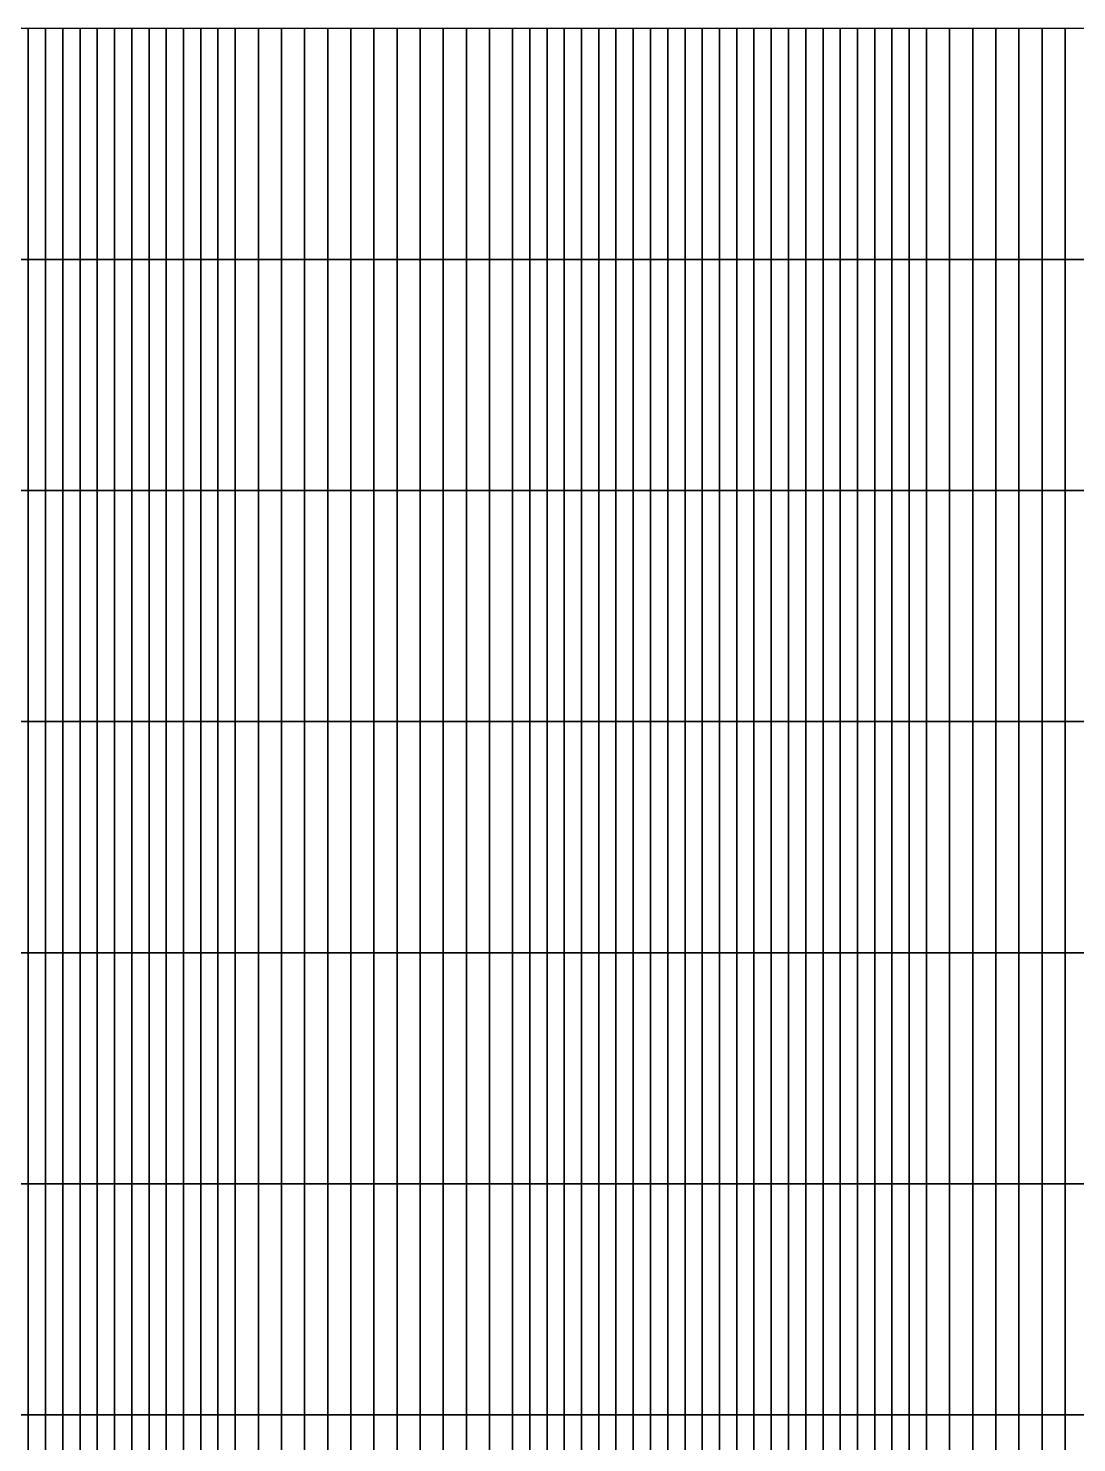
# Model space of a CAD drawing. Header units: inches. Extents: x 1.9 to 26.9, y -20 to 0.
# Drawn here: x 6.93 to 14.49, y -10.2 to 0 of the extents above; entities that cross this region are included whole.
import ezdxf

# ---------------------------------------------------------------- set-up
doc = ezdxf.new("R2010")
doc.units = ezdxf.units.IN
doc.header["$MEASUREMENT"] = 0
for name, color, linetype in [('Beam', 2, 'Continuous'), ('Col', 3, 'Continuous'), ('Plat', 1, 'Continuous')]:
    doc.layers.add(name, color=color, linetype=linetype)

msp = doc.modelspace()

# ---------------------------------------------------------------- linework, layer by layer
at = {"layer": 'Beam', "extrusion": (0, -1, -2e-16)}
for p, q in [((6.93, 0, 1.943), (6.93, -20, 1.943)), ((11.915, 0, 1.943), (11.915, -20, 1.943))]:
    msp.add_line(p, q, dxfattribs=at)
at = {"layer": 'Col', "extrusion": (0, -1, -2e-16)}
for p, q in [((6.93, 0, 1.943), (6.93, 0, -4.057)), ((11.915, 0, 1.943), (11.915, 0, -4.057))]:
    msp.add_line(p, q, dxfattribs=at)
at = {"layer": 'Plat'}
for points in [[(11.915, 0, 1.943), (12.039, 0, 2.027), (12.039, -1.667, 2.027), (11.915, -1.667, 1.943)], [(12.163, 0, 2.111), (12.163, -1.667, 2.111), (12.039, -1.667, 2.027), (12.039, 0, 2.027)], [(12.163, 0, 2.111), (12.288, 0, 2.194), (12.288, -1.667, 2.194), (12.163, -1.667, 2.111)], [(12.412, 0, 2.278), (12.412, -1.667, 2.278), (12.288, -1.667, 2.194), (12.288, 0, 2.194)], [(12.412, 0, 2.278), (12.536, 0, 2.362), (12.536, -1.667, 2.362), (12.412, -1.667, 2.278)], [(12.661, 0, 2.446), (12.661, -1.667, 2.446), (12.536, -1.667, 2.362), (12.536, 0, 2.362)], [(12.661, 0, 2.446), (12.785, 0, 2.53), (12.785, -1.667, 2.53), (12.661, -1.667, 2.446)], [(12.909, 0, 2.614), (12.909, -1.667, 2.614), (12.785, -1.667, 2.53), (12.785, 0, 2.53)], [(12.909, 0, 2.614), (13.034, 0, 2.698), (13.034, -1.667, 2.698), (12.909, -1.667, 2.614)], [(13.158, 0, 2.782), (13.158, -1.667, 2.782), (13.034, -1.667, 2.698), (13.034, 0, 2.698)], [(13.158, 0, 2.782), (13.283, 0, 2.865), (13.283, -1.667, 2.865), (13.158, -1.667, 2.782)], [(13.407, 0, 2.949), (13.407, -1.667, 2.949), (13.283, -1.667, 2.865), (13.283, 0, 2.865)], [(13.407, 0, 2.949), (13.574, 0, 2.949), (13.574, -1.667, 2.949), (13.407, -1.667, 2.949)], [(13.74, 0, 2.949), (13.74, -1.667, 2.949), (13.574, -1.667, 2.949), (13.574, 0, 2.949)], [(13.74, 0, 2.949), (13.907, 0, 2.949), (13.907, -1.667, 2.949), (13.74, -1.667, 2.949)], [(14.074, 0, 2.949), (14.074, -1.667, 2.949), (13.907, -1.667, 2.949), (13.907, 0, 2.949)], [(14.074, 0, 2.949), (14.24, 0, 2.949), (14.24, -1.667, 2.949), (14.074, -1.667, 2.949)], [(14.407, 0, 2.949), (14.407, -1.667, 2.949), (14.24, -1.667, 2.949), (14.24, 0, 2.949)], [(14.407, 0, 2.949), (14.574, 0, 2.949), (14.574, -1.667, 2.949), (14.407, -1.667, 2.949)], [(6.93, 0, 1.943), (6.93, -1.667, 1.943), (6.806, -1.667, 2.027), (6.806, 0, 2.027)], [(6.93, 0, 1.943), (7.054, 0, 2.027), (7.054, -1.667, 2.027), (6.93, -1.667, 1.943)], [(7.179, 0, 2.111), (7.179, -1.667, 2.111), (7.054, -1.667, 2.027), (7.054, 0, 2.027)], [(7.179, 0, 2.111), (7.303, 0, 2.194), (7.303, -1.667, 2.194), (7.179, -1.667, 2.111)], [(7.427, 0, 2.278), (7.427, -1.667, 2.278), (7.303, -1.667, 2.194), (7.303, 0, 2.194)], [(7.427, 0, 2.278), (7.552, 0, 2.362), (7.552, -1.667, 2.362), (7.427, -1.667, 2.278)], [(7.676, 0, 2.446), (7.676, -1.667, 2.446), (7.552, -1.667, 2.362), (7.552, 0, 2.362)], [(7.676, 0, 2.446), (7.801, 0, 2.53), (7.801, -1.667, 2.53), (7.676, -1.667, 2.446)], [(7.925, 0, 2.614), (7.925, -1.667, 2.614), (7.801, -1.667, 2.53), (7.801, 0, 2.53)], [(7.925, 0, 2.614), (8.049, 0, 2.698), (8.049, -1.667, 2.698), (7.925, -1.667, 2.614)], [(8.174, 0, 2.782), (8.174, -1.667, 2.782), (8.049, -1.667, 2.698), (8.049, 0, 2.698)], [(8.174, 0, 2.782), (8.298, 0, 2.865), (8.298, -1.667, 2.865), (8.174, -1.667, 2.782)], [(8.422, 0, 2.949), (8.422, -1.667, 2.949), (8.298, -1.667, 2.865), (8.298, 0, 2.865)], [(8.422, 0, 2.949), (8.589, 0, 2.949), (8.589, -1.667, 2.949), (8.422, -1.667, 2.949)], [(8.756, 0, 2.949), (8.756, -1.667, 2.949), (8.589, -1.667, 2.949), (8.589, 0, 2.949)], [(8.756, 0, 2.949), (8.922, 0, 2.949), (8.922, -1.667, 2.949), (8.756, -1.667, 2.949)], [(9.089, 0, 2.949), (9.089, -1.667, 2.949), (8.922, -1.667, 2.949), (8.922, 0, 2.949)], [(9.089, 0, 2.949), (9.256, 0, 2.949), (9.256, -1.667, 2.949), (9.089, -1.667, 2.949)], [(9.422, 0, 2.949), (9.422, -1.667, 2.949), (9.256, -1.667, 2.949), (9.256, 0, 2.949)], [(9.422, 0, 2.949), (9.589, 0, 2.949), (9.589, -1.667, 2.949), (9.422, -1.667, 2.949)], [(9.756, 0, 2.949), (9.756, -1.667, 2.949), (9.589, -1.667, 2.949), (9.589, 0, 2.949)], [(9.756, 0, 2.949), (9.922, 0, 2.949), (9.922, -1.667, 2.949), (9.756, -1.667, 2.949)], [(10.089, 0, 2.949), (10.089, -1.667, 2.949), (9.922, -1.667, 2.949), (9.922, 0, 2.949)], [(10.089, 0, 2.949), (10.256, 0, 2.949), (10.256, -1.667, 2.949), (10.089, -1.667, 2.949)], [(10.422, 0, 2.949), (10.422, -1.667, 2.949), (10.256, -1.667, 2.949), (10.256, 0, 2.949)], [(10.422, 0, 2.949), (10.547, 0, 2.865), (10.547, -1.667, 2.865), (10.422, -1.667, 2.949)], [(10.671, 0, 2.782), (10.671, -1.667, 2.782), (10.547, -1.667, 2.865), (10.547, 0, 2.865)], [(10.671, 0, 2.782), (10.795, 0, 2.698), (10.795, -1.667, 2.698), (10.671, -1.667, 2.782)], [(10.92, 0, 2.614), (10.92, -1.667, 2.614), (10.795, -1.667, 2.698), (10.795, 0, 2.698)], [(10.92, 0, 2.614), (11.044, 0, 2.53), (11.044, -1.667, 2.53), (10.92, -1.667, 2.614)], [(11.168, 0, 2.446), (11.168, -1.667, 2.446), (11.044, -1.667, 2.53), (11.044, 0, 2.53)], [(11.168, 0, 2.446), (11.293, 0, 2.362), (11.293, -1.667, 2.362), (11.168, -1.667, 2.446)], [(11.417, 0, 2.278), (11.417, -1.667, 2.278), (11.293, -1.667, 2.362), (11.293, 0, 2.362)], [(11.417, 0, 2.278), (11.542, 0, 2.194), (11.542, -1.667, 2.194), (11.417, -1.667, 2.278)], [(11.666, 0, 2.111), (11.666, -1.667, 2.111), (11.542, -1.667, 2.194), (11.542, 0, 2.194)], [(11.666, 0, 2.111), (11.79, 0, 2.027), (11.79, -1.667, 2.027), (11.666, -1.667, 2.111)], [(11.915, 0, 1.943), (11.915, -1.667, 1.943), (11.79, -1.667, 2.027), (11.79, 0, 2.027)], [(6.93, -3.333, 1.943), (6.806, -3.333, 2.027), (6.806, -1.667, 2.027), (6.93, -1.667, 1.943)], [(6.93, -3.333, 1.943), (6.93, -1.667, 1.943), (7.054, -1.667, 2.027), (7.054, -3.333, 2.027)], [(7.179, -3.333, 2.111), (7.054, -3.333, 2.027), (7.054, -1.667, 2.027), (7.179, -1.667, 2.111)], [(7.179, -3.333, 2.111), (7.179, -1.667, 2.111), (7.303, -1.667, 2.194), (7.303, -3.333, 2.194)], [(7.427, -3.333, 2.278), (7.303, -3.333, 2.194), (7.303, -1.667, 2.194), (7.427, -1.667, 2.278)], [(7.427, -3.333, 2.278), (7.427, -1.667, 2.278), (7.552, -1.667, 2.362), (7.552, -3.333, 2.362)], [(7.676, -3.333, 2.446), (7.552, -3.333, 2.362), (7.552, -1.667, 2.362), (7.676, -1.667, 2.446)], [(7.676, -3.333, 2.446), (7.676, -1.667, 2.446), (7.801, -1.667, 2.53), (7.801, -3.333, 2.53)], [(7.925, -3.333, 2.614), (7.801, -3.333, 2.53), (7.801, -1.667, 2.53), (7.925, -1.667, 2.614)], [(7.925, -3.333, 2.614), (7.925, -1.667, 2.614), (8.049, -1.667, 2.698), (8.049, -3.333, 2.698)], [(8.174, -3.333, 2.782), (8.049, -3.333, 2.698), (8.049, -1.667, 2.698), (8.174, -1.667, 2.782)], [(8.174, -3.333, 2.782), (8.174, -1.667, 2.782), (8.298, -1.667, 2.865), (8.298, -3.333, 2.865)], [(8.422, -3.333, 2.949), (8.298, -3.333, 2.865), (8.298, -1.667, 2.865), (8.422, -1.667, 2.949)], [(8.422, -3.333, 2.949), (8.422, -1.667, 2.949), (8.589, -1.667, 2.949), (8.589, -3.333, 2.949)], [(8.756, -3.333, 2.949), (8.589, -3.333, 2.949), (8.589, -1.667, 2.949), (8.756, -1.667, 2.949)], [(8.756, -3.333, 2.949), (8.756, -1.667, 2.949), (8.922, -1.667, 2.949), (8.922, -3.333, 2.949)], [(9.089, -3.333, 2.949), (8.922, -3.333, 2.949), (8.922, -1.667, 2.949), (9.089, -1.667, 2.949)], [(9.089, -3.333, 2.949), (9.089, -1.667, 2.949), (9.256, -1.667, 2.949), (9.256, -3.333, 2.949)], [(9.422, -3.333, 2.949), (9.256, -3.333, 2.949), (9.256, -1.667, 2.949), (9.422, -1.667, 2.949)], [(9.422, -3.333, 2.949), (9.422, -1.667, 2.949), (9.589, -1.667, 2.949), (9.589, -3.333, 2.949)], [(9.756, -3.333, 2.949), (9.589, -3.333, 2.949), (9.589, -1.667, 2.949), (9.756, -1.667, 2.949)], [(9.756, -3.333, 2.949), (9.756, -1.667, 2.949), (9.922, -1.667, 2.949), (9.922, -3.333, 2.949)], [(10.089, -3.333, 2.949), (9.922, -3.333, 2.949), (9.922, -1.667, 2.949), (10.089, -1.667, 2.949)], [(10.089, -3.333, 2.949), (10.089, -1.667, 2.949), (10.256, -1.667, 2.949), (10.256, -3.333, 2.949)], [(10.422, -3.333, 2.949), (10.256, -3.333, 2.949), (10.256, -1.667, 2.949), (10.422, -1.667, 2.949)], [(10.422, -3.333, 2.949), (10.422, -1.667, 2.949), (10.547, -1.667, 2.865), (10.547, -3.333, 2.865)], [(10.671, -3.333, 2.782), (10.547, -3.333, 2.865), (10.547, -1.667, 2.865), (10.671, -1.667, 2.782)], [(10.671, -3.333, 2.782), (10.671, -1.667, 2.782), (10.795, -1.667, 2.698), (10.795, -3.333, 2.698)], [(10.92, -3.333, 2.614), (10.795, -3.333, 2.698), (10.795, -1.667, 2.698), (10.92, -1.667, 2.614)], [(10.92, -3.333, 2.614), (10.92, -1.667, 2.614), (11.044, -1.667, 2.53), (11.044, -3.333, 2.53)], [(11.168, -3.333, 2.446), (11.044, -3.333, 2.53), (11.044, -1.667, 2.53), (11.168, -1.667, 2.446)], [(11.168, -3.333, 2.446), (11.168, -1.667, 2.446), (11.293, -1.667, 2.362), (11.293, -3.333, 2.362)], [(11.417, -3.333, 2.278), (11.293, -3.333, 2.362), (11.293, -1.667, 2.362), (11.417, -1.667, 2.278)], [(11.417, -3.333, 2.278), (11.417, -1.667, 2.278), (11.542, -1.667, 2.194), (11.542, -3.333, 2.194)], [(11.666, -3.333, 2.111), (11.542, -3.333, 2.194), (11.542, -1.667, 2.194), (11.666, -1.667, 2.111)], [(11.666, -3.333, 2.111), (11.666, -1.667, 2.111), (11.79, -1.667, 2.027), (11.79, -3.333, 2.027)], [(11.915, -3.333, 1.943), (11.79, -3.333, 2.027), (11.79, -1.667, 2.027), (11.915, -1.667, 1.943)], [(11.915, -3.333, 1.943), (11.915, -1.667, 1.943), (12.039, -1.667, 2.027), (12.039, -3.333, 2.027)], [(12.163, -3.333, 2.111), (12.039, -3.333, 2.027), (12.039, -1.667, 2.027), (12.163, -1.667, 2.111)], [(12.163, -3.333, 2.111), (12.163, -1.667, 2.111), (12.288, -1.667, 2.194), (12.288, -3.333, 2.194)], [(12.412, -3.333, 2.278), (12.288, -3.333, 2.194), (12.288, -1.667, 2.194), (12.412, -1.667, 2.278)], [(12.412, -3.333, 2.278), (12.412, -1.667, 2.278), (12.536, -1.667, 2.362), (12.536, -3.333, 2.362)], [(12.661, -3.333, 2.446), (12.536, -3.333, 2.362), (12.536, -1.667, 2.362), (12.661, -1.667, 2.446)], [(12.661, -3.333, 2.446), (12.661, -1.667, 2.446), (12.785, -1.667, 2.53), (12.785, -3.333, 2.53)], [(12.909, -3.333, 2.614), (12.785, -3.333, 2.53), (12.785, -1.667, 2.53), (12.909, -1.667, 2.614)], [(12.909, -3.333, 2.614), (12.909, -1.667, 2.614), (13.034, -1.667, 2.698), (13.034, -3.333, 2.698)], [(13.158, -3.333, 2.782), (13.034, -3.333, 2.698), (13.034, -1.667, 2.698), (13.158, -1.667, 2.782)], [(13.158, -3.333, 2.782), (13.158, -1.667, 2.782), (13.283, -1.667, 2.865), (13.283, -3.333, 2.865)], [(13.407, -3.333, 2.949), (13.283, -3.333, 2.865), (13.283, -1.667, 2.865), (13.407, -1.667, 2.949)], [(13.407, -3.333, 2.949), (13.407, -1.667, 2.949), (13.574, -1.667, 2.949), (13.574, -3.333, 2.949)], [(13.74, -3.333, 2.949), (13.574, -3.333, 2.949), (13.574, -1.667, 2.949), (13.74, -1.667, 2.949)], [(13.74, -3.333, 2.949), (13.74, -1.667, 2.949), (13.907, -1.667, 2.949), (13.907, -3.333, 2.949)], [(14.074, -3.333, 2.949), (13.907, -3.333, 2.949), (13.907, -1.667, 2.949), (14.074, -1.667, 2.949)], [(14.074, -3.333, 2.949), (14.074, -1.667, 2.949), (14.24, -1.667, 2.949), (14.24, -3.333, 2.949)], [(14.407, -3.333, 2.949), (14.24, -3.333, 2.949), (14.24, -1.667, 2.949), (14.407, -1.667, 2.949)], [(14.407, -3.333, 2.949), (14.407, -1.667, 2.949), (14.574, -1.667, 2.949), (14.574, -3.333, 2.949)], [(6.93, -3.333, 1.943), (6.93, -5, 1.943), (6.806, -5, 2.027), (6.806, -3.333, 2.027)], [(6.93, -3.333, 1.943), (7.054, -3.333, 2.027), (7.054, -5, 2.027), (6.93, -5, 1.943)], [(7.179, -3.333, 2.111), (7.179, -5, 2.111), (7.054, -5, 2.027), (7.054, -3.333, 2.027)], [(7.179, -3.333, 2.111), (7.303, -3.333, 2.194), (7.303, -5, 2.194), (7.179, -5, 2.111)], [(7.427, -3.333, 2.278), (7.427, -5, 2.278), (7.303, -5, 2.194), (7.303, -3.333, 2.194)], [(7.427, -3.333, 2.278), (7.552, -3.333, 2.362), (7.552, -5, 2.362), (7.427, -5, 2.278)], [(7.676, -3.333, 2.446), (7.676, -5, 2.446), (7.552, -5, 2.362), (7.552, -3.333, 2.362)], [(7.676, -3.333, 2.446), (7.801, -3.333, 2.53), (7.801, -5, 2.53), (7.676, -5, 2.446)], [(7.925, -3.333, 2.614), (7.925, -5, 2.614), (7.801, -5, 2.53), (7.801, -3.333, 2.53)], [(7.925, -3.333, 2.614), (8.049, -3.333, 2.698), (8.049, -5, 2.698), (7.925, -5, 2.614)], [(8.174, -3.333, 2.782), (8.174, -5, 2.782), (8.049, -5, 2.698), (8.049, -3.333, 2.698)], [(8.174, -3.333, 2.782), (8.298, -3.333, 2.865), (8.298, -5, 2.865), (8.174, -5, 2.782)], [(8.422, -3.333, 2.949), (8.422, -5, 2.949), (8.298, -5, 2.865), (8.298, -3.333, 2.865)], [(8.422, -3.333, 2.949), (8.589, -3.333, 2.949), (8.589, -5, 2.949), (8.422, -5, 2.949)], [(8.756, -3.333, 2.949), (8.756, -5, 2.949), (8.589, -5, 2.949), (8.589, -3.333, 2.949)], [(8.756, -3.333, 2.949), (8.922, -3.333, 2.949), (8.922, -5, 2.949), (8.756, -5, 2.949)], [(9.089, -3.333, 2.949), (9.089, -5, 2.949), (8.922, -5, 2.949), (8.922, -3.333, 2.949)], [(9.089, -3.333, 2.949), (9.256, -3.333, 2.949), (9.256, -5, 2.949), (9.089, -5, 2.949)], [(9.422, -3.333, 2.949), (9.422, -5, 2.949), (9.256, -5, 2.949), (9.256, -3.333, 2.949)], [(9.422, -3.333, 2.949), (9.589, -3.333, 2.949), (9.589, -5, 2.949), (9.422, -5, 2.949)], [(9.756, -3.333, 2.949), (9.756, -5, 2.949), (9.589, -5, 2.949), (9.589, -3.333, 2.949)], [(9.756, -3.333, 2.949), (9.922, -3.333, 2.949), (9.922, -5, 2.949), (9.756, -5, 2.949)], [(10.089, -3.333, 2.949), (10.089, -5, 2.949), (9.922, -5, 2.949), (9.922, -3.333, 2.949)], [(10.089, -3.333, 2.949), (10.256, -3.333, 2.949), (10.256, -5, 2.949), (10.089, -5, 2.949)], [(10.422, -3.333, 2.949), (10.422, -5, 2.949), (10.256, -5, 2.949), (10.256, -3.333, 2.949)], [(10.422, -3.333, 2.949), (10.547, -3.333, 2.865), (10.547, -5, 2.865), (10.422, -5, 2.949)], [(10.671, -3.333, 2.782), (10.671, -5, 2.782), (10.547, -5, 2.865), (10.547, -3.333, 2.865)], [(10.671, -3.333, 2.782), (10.795, -3.333, 2.698), (10.795, -5, 2.698), (10.671, -5, 2.782)], [(10.92, -3.333, 2.614), (10.92, -5, 2.614), (10.795, -5, 2.698), (10.795, -3.333, 2.698)], [(10.92, -3.333, 2.614), (11.044, -3.333, 2.53), (11.044, -5, 2.53), (10.92, -5, 2.614)], [(11.168, -3.333, 2.446), (11.168, -5, 2.446), (11.044, -5, 2.53), (11.044, -3.333, 2.53)], [(11.168, -3.333, 2.446), (11.293, -3.333, 2.362), (11.293, -5, 2.362), (11.168, -5, 2.446)], [(11.417, -3.333, 2.278), (11.417, -5, 2.278), (11.293, -5, 2.362), (11.293, -3.333, 2.362)], [(11.417, -3.333, 2.278), (11.542, -3.333, 2.194), (11.542, -5, 2.194), (11.417, -5, 2.278)], [(11.666, -3.333, 2.111), (11.666, -5, 2.111), (11.542, -5, 2.194), (11.542, -3.333, 2.194)], [(11.666, -3.333, 2.111), (11.79, -3.333, 2.027), (11.79, -5, 2.027), (11.666, -5, 2.111)], [(11.915, -3.333, 1.943), (11.915, -5, 1.943), (11.79, -5, 2.027), (11.79, -3.333, 2.027)], [(11.915, -3.333, 1.943), (12.039, -3.333, 2.027), (12.039, -5, 2.027), (11.915, -5, 1.943)], [(12.163, -3.333, 2.111), (12.163, -5, 2.111), (12.039, -5, 2.027), (12.039, -3.333, 2.027)], [(12.163, -3.333, 2.111), (12.288, -3.333, 2.194), (12.288, -5, 2.194), (12.163, -5, 2.111)], [(12.412, -3.333, 2.278), (12.412, -5, 2.278), (12.288, -5, 2.194), (12.288, -3.333, 2.194)], [(12.412, -3.333, 2.278), (12.536, -3.333, 2.362), (12.536, -5, 2.362), (12.412, -5, 2.278)], [(12.661, -3.333, 2.446), (12.661, -5, 2.446), (12.536, -5, 2.362), (12.536, -3.333, 2.362)], [(12.661, -3.333, 2.446), (12.785, -3.333, 2.53), (12.785, -5, 2.53), (12.661, -5, 2.446)], [(12.909, -3.333, 2.614), (12.909, -5, 2.614), (12.785, -5, 2.53), (12.785, -3.333, 2.53)], [(12.909, -3.333, 2.614), (13.034, -3.333, 2.698), (13.034, -5, 2.698), (12.909, -5, 2.614)], [(13.158, -3.333, 2.782), (13.158, -5, 2.782), (13.034, -5, 2.698), (13.034, -3.333, 2.698)], [(13.158, -3.333, 2.782), (13.283, -3.333, 2.865), (13.283, -5, 2.865), (13.158, -5, 2.782)], [(13.407, -3.333, 2.949), (13.407, -5, 2.949), (13.283, -5, 2.865), (13.283, -3.333, 2.865)], [(13.407, -3.333, 2.949), (13.574, -3.333, 2.949), (13.574, -5, 2.949), (13.407, -5, 2.949)], [(13.74, -3.333, 2.949), (13.74, -5, 2.949), (13.574, -5, 2.949), (13.574, -3.333, 2.949)], [(13.74, -3.333, 2.949), (13.907, -3.333, 2.949), (13.907, -5, 2.949), (13.74, -5, 2.949)], [(14.074, -3.333, 2.949), (14.074, -5, 2.949), (13.907, -5, 2.949), (13.907, -3.333, 2.949)], [(14.074, -3.333, 2.949), (14.24, -3.333, 2.949), (14.24, -5, 2.949), (14.074, -5, 2.949)], [(14.407, -3.333, 2.949), (14.407, -5, 2.949), (14.24, -5, 2.949), (14.24, -3.333, 2.949)], [(14.407, -3.333, 2.949), (14.574, -3.333, 2.949), (14.574, -5, 2.949), (14.407, -5, 2.949)], [(6.93, -6.667, 1.943), (6.806, -6.667, 2.027), (6.806, -5, 2.027), (6.93, -5, 1.943)], [(6.93, -6.667, 1.943), (6.93, -5, 1.943), (7.054, -5, 2.027), (7.054, -6.667, 2.027)], [(7.179, -6.667, 2.111), (7.054, -6.667, 2.027), (7.054, -5, 2.027), (7.179, -5, 2.111)], [(7.179, -6.667, 2.111), (7.179, -5, 2.111), (7.303, -5, 2.194), (7.303, -6.667, 2.194)], [(7.427, -6.667, 2.278), (7.303, -6.667, 2.194), (7.303, -5, 2.194), (7.427, -5, 2.278)], [(7.427, -6.667, 2.278), (7.427, -5, 2.278), (7.552, -5, 2.362), (7.552, -6.667, 2.362)], [(7.676, -6.667, 2.446), (7.552, -6.667, 2.362), (7.552, -5, 2.362), (7.676, -5, 2.446)], [(7.676, -6.667, 2.446), (7.676, -5, 2.446), (7.801, -5, 2.53), (7.801, -6.667, 2.53)], [(7.925, -6.667, 2.614), (7.801, -6.667, 2.53), (7.801, -5, 2.53), (7.925, -5, 2.614)], [(7.925, -6.667, 2.614), (7.925, -5, 2.614), (8.049, -5, 2.698), (8.049, -6.667, 2.698)], [(8.174, -6.667, 2.782), (8.049, -6.667, 2.698), (8.049, -5, 2.698), (8.174, -5, 2.782)], [(8.174, -6.667, 2.782), (8.174, -5, 2.782), (8.298, -5, 2.865), (8.298, -6.667, 2.865)], [(8.422, -6.667, 2.949), (8.298, -6.667, 2.865), (8.298, -5, 2.865), (8.422, -5, 2.949)], [(8.422, -6.667, 2.949), (8.422, -5, 2.949), (8.589, -5, 2.949), (8.589, -6.667, 2.949)], [(8.756, -6.667, 2.949), (8.589, -6.667, 2.949), (8.589, -5, 2.949), (8.756, -5, 2.949)], [(8.756, -6.667, 2.949), (8.756, -5, 2.949), (8.922, -5, 2.949), (8.922, -6.667, 2.949)], [(9.089, -6.667, 2.949), (8.922, -6.667, 2.949), (8.922, -5, 2.949), (9.089, -5, 2.949)], [(9.089, -6.667, 2.949), (9.089, -5, 2.949), (9.256, -5, 2.949), (9.256, -6.667, 2.949)], [(9.422, -6.667, 2.949), (9.256, -6.667, 2.949), (9.256, -5, 2.949), (9.422, -5, 2.949)], [(9.422, -6.667, 2.949), (9.422, -5, 2.949), (9.589, -5, 2.949), (9.589, -6.667, 2.949)], [(9.756, -6.667, 2.949), (9.589, -6.667, 2.949), (9.589, -5, 2.949), (9.756, -5, 2.949)], [(9.756, -6.667, 2.949), (9.756, -5, 2.949), (9.922, -5, 2.949), (9.922, -6.667, 2.949)], [(10.089, -6.667, 2.949), (9.922, -6.667, 2.949), (9.922, -5, 2.949), (10.089, -5, 2.949)], [(10.089, -6.667, 2.949), (10.089, -5, 2.949), (10.256, -5, 2.949), (10.256, -6.667, 2.949)], [(10.422, -6.667, 2.949), (10.256, -6.667, 2.949), (10.256, -5, 2.949), (10.422, -5, 2.949)], [(10.422, -6.667, 2.949), (10.422, -5, 2.949), (10.547, -5, 2.865), (10.547, -6.667, 2.865)], [(10.671, -6.667, 2.782), (10.547, -6.667, 2.865), (10.547, -5, 2.865), (10.671, -5, 2.782)], [(10.671, -6.667, 2.782), (10.671, -5, 2.782), (10.795, -5, 2.698), (10.795, -6.667, 2.698)], [(10.92, -6.667, 2.614), (10.795, -6.667, 2.698), (10.795, -5, 2.698), (10.92, -5, 2.614)], [(10.92, -6.667, 2.614), (10.92, -5, 2.614), (11.044, -5, 2.53), (11.044, -6.667, 2.53)], [(11.168, -6.667, 2.446), (11.044, -6.667, 2.53), (11.044, -5, 2.53), (11.168, -5, 2.446)], [(11.168, -6.667, 2.446), (11.168, -5, 2.446), (11.293, -5, 2.362), (11.293, -6.667, 2.362)], [(11.417, -6.667, 2.278), (11.293, -6.667, 2.362), (11.293, -5, 2.362), (11.417, -5, 2.278)], [(11.417, -6.667, 2.278), (11.417, -5, 2.278), (11.542, -5, 2.194), (11.542, -6.667, 2.194)], [(11.666, -6.667, 2.111), (11.542, -6.667, 2.194), (11.542, -5, 2.194), (11.666, -5, 2.111)], [(11.666, -6.667, 2.111), (11.666, -5, 2.111), (11.79, -5, 2.027), (11.79, -6.667, 2.027)], [(11.915, -6.667, 1.943), (11.79, -6.667, 2.027), (11.79, -5, 2.027), (11.915, -5, 1.943)], [(11.915, -6.667, 1.943), (11.915, -5, 1.943), (12.039, -5, 2.027), (12.039, -6.667, 2.027)], [(12.163, -6.667, 2.111), (12.039, -6.667, 2.027), (12.039, -5, 2.027), (12.163, -5, 2.111)], [(12.163, -6.667, 2.111), (12.163, -5, 2.111), (12.288, -5, 2.194), (12.288, -6.667, 2.194)], [(12.412, -6.667, 2.278), (12.288, -6.667, 2.194), (12.288, -5, 2.194), (12.412, -5, 2.278)], [(12.412, -6.667, 2.278), (12.412, -5, 2.278), (12.536, -5, 2.362), (12.536, -6.667, 2.362)], [(12.661, -6.667, 2.446), (12.536, -6.667, 2.362), (12.536, -5, 2.362), (12.661, -5, 2.446)], [(12.661, -6.667, 2.446), (12.661, -5, 2.446), (12.785, -5, 2.53), (12.785, -6.667, 2.53)], [(12.909, -6.667, 2.614), (12.785, -6.667, 2.53), (12.785, -5, 2.53), (12.909, -5, 2.614)], [(12.909, -6.667, 2.614), (12.909, -5, 2.614), (13.034, -5, 2.698), (13.034, -6.667, 2.698)], [(13.158, -6.667, 2.782), (13.034, -6.667, 2.698), (13.034, -5, 2.698), (13.158, -5, 2.782)], [(13.158, -6.667, 2.782), (13.158, -5, 2.782), (13.283, -5, 2.865), (13.283, -6.667, 2.865)], [(13.407, -6.667, 2.949), (13.283, -6.667, 2.865), (13.283, -5, 2.865), (13.407, -5, 2.949)], [(13.407, -6.667, 2.949), (13.407, -5, 2.949), (13.574, -5, 2.949), (13.574, -6.667, 2.949)], [(13.74, -6.667, 2.949), (13.574, -6.667, 2.949), (13.574, -5, 2.949), (13.74, -5, 2.949)], [(13.74, -6.667, 2.949), (13.74, -5, 2.949), (13.907, -5, 2.949), (13.907, -6.667, 2.949)], [(14.074, -6.667, 2.949), (13.907, -6.667, 2.949), (13.907, -5, 2.949), (14.074, -5, 2.949)], [(14.074, -6.667, 2.949), (14.074, -5, 2.949), (14.24, -5, 2.949), (14.24, -6.667, 2.949)], [(14.407, -6.667, 2.949), (14.24, -6.667, 2.949), (14.24, -5, 2.949), (14.407, -5, 2.949)], [(14.407, -6.667, 2.949), (14.407, -5, 2.949), (14.574, -5, 2.949), (14.574, -6.667, 2.949)], [(6.93, -6.667, 1.943), (6.93, -8.333, 1.943), (6.806, -8.333, 2.027), (6.806, -6.667, 2.027)], [(6.93, -6.667, 1.943), (7.054, -6.667, 2.027), (7.054, -8.333, 2.027), (6.93, -8.333, 1.943)], [(7.179, -6.667, 2.111), (7.179, -8.333, 2.111), (7.054, -8.333, 2.027), (7.054, -6.667, 2.027)], [(7.179, -6.667, 2.111), (7.303, -6.667, 2.194), (7.303, -8.333, 2.194), (7.179, -8.333, 2.111)], [(7.427, -6.667, 2.278), (7.427, -8.333, 2.278), (7.303, -8.333, 2.194), (7.303, -6.667, 2.194)], [(7.427, -6.667, 2.278), (7.552, -6.667, 2.362), (7.552, -8.333, 2.362), (7.427, -8.333, 2.278)], [(7.676, -6.667, 2.446), (7.676, -8.333, 2.446), (7.552, -8.333, 2.362), (7.552, -6.667, 2.362)], [(7.676, -6.667, 2.446), (7.801, -6.667, 2.53), (7.801, -8.333, 2.53), (7.676, -8.333, 2.446)], [(7.925, -6.667, 2.614), (7.925, -8.333, 2.614), (7.801, -8.333, 2.53), (7.801, -6.667, 2.53)], [(7.925, -6.667, 2.614), (8.049, -6.667, 2.698), (8.049, -8.333, 2.698), (7.925, -8.333, 2.614)], [(8.174, -6.667, 2.782), (8.174, -8.333, 2.782), (8.049, -8.333, 2.698), (8.049, -6.667, 2.698)], [(8.174, -6.667, 2.782), (8.298, -6.667, 2.865), (8.298, -8.333, 2.865), (8.174, -8.333, 2.782)], [(8.422, -6.667, 2.949), (8.422, -8.333, 2.949), (8.298, -8.333, 2.865), (8.298, -6.667, 2.865)], [(8.422, -6.667, 2.949), (8.589, -6.667, 2.949), (8.589, -8.333, 2.949), (8.422, -8.333, 2.949)], [(8.756, -6.667, 2.949), (8.756, -8.333, 2.949), (8.589, -8.333, 2.949), (8.589, -6.667, 2.949)], [(8.756, -6.667, 2.949), (8.922, -6.667, 2.949), (8.922, -8.333, 2.949), (8.756, -8.333, 2.949)], [(9.089, -6.667, 2.949), (9.089, -8.333, 2.949), (8.922, -8.333, 2.949), (8.922, -6.667, 2.949)], [(9.089, -6.667, 2.949), (9.256, -6.667, 2.949), (9.256, -8.333, 2.949), (9.089, -8.333, 2.949)], [(9.422, -6.667, 2.949), (9.422, -8.333, 2.949), (9.256, -8.333, 2.949), (9.256, -6.667, 2.949)], [(9.422, -6.667, 2.949), (9.589, -6.667, 2.949), (9.589, -8.333, 2.949), (9.422, -8.333, 2.949)], [(9.756, -6.667, 2.949), (9.756, -8.333, 2.949), (9.589, -8.333, 2.949), (9.589, -6.667, 2.949)], [(9.756, -6.667, 2.949), (9.922, -6.667, 2.949), (9.922, -8.333, 2.949), (9.756, -8.333, 2.949)], [(10.089, -6.667, 2.949), (10.089, -8.333, 2.949), (9.922, -8.333, 2.949), (9.922, -6.667, 2.949)], [(10.089, -6.667, 2.949), (10.256, -6.667, 2.949), (10.256, -8.333, 2.949), (10.089, -8.333, 2.949)], [(10.422, -6.667, 2.949), (10.422, -8.333, 2.949), (10.256, -8.333, 2.949), (10.256, -6.667, 2.949)], [(10.422, -6.667, 2.949), (10.547, -6.667, 2.865), (10.547, -8.333, 2.865), (10.422, -8.333, 2.949)], [(10.671, -6.667, 2.782), (10.671, -8.333, 2.782), (10.547, -8.333, 2.865), (10.547, -6.667, 2.865)], [(10.671, -6.667, 2.782), (10.795, -6.667, 2.698), (10.795, -8.333, 2.698), (10.671, -8.333, 2.782)], [(10.92, -6.667, 2.614), (10.92, -8.333, 2.614), (10.795, -8.333, 2.698), (10.795, -6.667, 2.698)], [(10.92, -6.667, 2.614), (11.044, -6.667, 2.53), (11.044, -8.333, 2.53), (10.92, -8.333, 2.614)], [(11.168, -6.667, 2.446), (11.168, -8.333, 2.446), (11.044, -8.333, 2.53), (11.044, -6.667, 2.53)], [(11.168, -6.667, 2.446), (11.293, -6.667, 2.362), (11.293, -8.333, 2.362), (11.168, -8.333, 2.446)], [(11.417, -6.667, 2.278), (11.417, -8.333, 2.278), (11.293, -8.333, 2.362), (11.293, -6.667, 2.362)], [(11.417, -6.667, 2.278), (11.542, -6.667, 2.194), (11.542, -8.333, 2.194), (11.417, -8.333, 2.278)], [(11.666, -6.667, 2.111), (11.666, -8.333, 2.111), (11.542, -8.333, 2.194), (11.542, -6.667, 2.194)], [(11.666, -6.667, 2.111), (11.79, -6.667, 2.027), (11.79, -8.333, 2.027), (11.666, -8.333, 2.111)], [(11.915, -6.667, 1.943), (11.915, -8.333, 1.943), (11.79, -8.333, 2.027), (11.79, -6.667, 2.027)], [(11.915, -6.667, 1.943), (12.039, -6.667, 2.027), (12.039, -8.333, 2.027), (11.915, -8.333, 1.943)], [(12.163, -6.667, 2.111), (12.163, -8.333, 2.111), (12.039, -8.333, 2.027), (12.039, -6.667, 2.027)], [(12.163, -6.667, 2.111), (12.288, -6.667, 2.194), (12.288, -8.333, 2.194), (12.163, -8.333, 2.111)], [(12.412, -6.667, 2.278), (12.412, -8.333, 2.278), (12.288, -8.333, 2.194), (12.288, -6.667, 2.194)], [(12.412, -6.667, 2.278), (12.536, -6.667, 2.362), (12.536, -8.333, 2.362), (12.412, -8.333, 2.278)], [(12.661, -6.667, 2.446), (12.661, -8.333, 2.446), (12.536, -8.333, 2.362), (12.536, -6.667, 2.362)], [(12.661, -6.667, 2.446), (12.785, -6.667, 2.53), (12.785, -8.333, 2.53), (12.661, -8.333, 2.446)], [(12.909, -6.667, 2.614), (12.909, -8.333, 2.614), (12.785, -8.333, 2.53), (12.785, -6.667, 2.53)], [(12.909, -6.667, 2.614), (13.034, -6.667, 2.698), (13.034, -8.333, 2.698), (12.909, -8.333, 2.614)], [(13.158, -6.667, 2.782), (13.158, -8.333, 2.782), (13.034, -8.333, 2.698), (13.034, -6.667, 2.698)], [(13.158, -6.667, 2.782), (13.283, -6.667, 2.865), (13.283, -8.333, 2.865), (13.158, -8.333, 2.782)], [(13.407, -6.667, 2.949), (13.407, -8.333, 2.949), (13.283, -8.333, 2.865), (13.283, -6.667, 2.865)], [(13.407, -6.667, 2.949), (13.574, -6.667, 2.949), (13.574, -8.333, 2.949), (13.407, -8.333, 2.949)], [(13.74, -6.667, 2.949), (13.74, -8.333, 2.949), (13.574, -8.333, 2.949), (13.574, -6.667, 2.949)], [(13.74, -6.667, 2.949), (13.907, -6.667, 2.949), (13.907, -8.333, 2.949), (13.74, -8.333, 2.949)], [(14.074, -6.667, 2.949), (14.074, -8.333, 2.949), (13.907, -8.333, 2.949), (13.907, -6.667, 2.949)], [(14.074, -6.667, 2.949), (14.24, -6.667, 2.949), (14.24, -8.333, 2.949), (14.074, -8.333, 2.949)], [(14.407, -6.667, 2.949), (14.407, -8.333, 2.949), (14.24, -8.333, 2.949), (14.24, -6.667, 2.949)], [(14.407, -6.667, 2.949), (14.574, -6.667, 2.949), (14.574, -8.333, 2.949), (14.407, -8.333, 2.949)], [(6.93, -10, 1.943), (6.806, -10, 2.027), (6.806, -8.333, 2.027), (6.93, -8.333, 1.943)], [(6.93, -10, 1.943), (6.93, -8.333, 1.943), (7.054, -8.333, 2.027), (7.054, -10, 2.027)], [(7.179, -10, 2.111), (7.054, -10, 2.027), (7.054, -8.333, 2.027), (7.179, -8.333, 2.111)], [(7.179, -10, 2.111), (7.179, -8.333, 2.111), (7.303, -8.333, 2.194), (7.303, -10, 2.194)], [(7.427, -10, 2.278), (7.303, -10, 2.194), (7.303, -8.333, 2.194), (7.427, -8.333, 2.278)], [(7.427, -10, 2.278), (7.427, -8.333, 2.278), (7.552, -8.333, 2.362), (7.552, -10, 2.362)], [(7.676, -10, 2.446), (7.552, -10, 2.362), (7.552, -8.333, 2.362), (7.676, -8.333, 2.446)], [(7.676, -10, 2.446), (7.676, -8.333, 2.446), (7.801, -8.333, 2.53), (7.801, -10, 2.53)], [(7.925, -10, 2.614), (7.801, -10, 2.53), (7.801, -8.333, 2.53), (7.925, -8.333, 2.614)], [(7.925, -10, 2.614), (7.925, -8.333, 2.614), (8.049, -8.333, 2.698), (8.049, -10, 2.698)], [(8.174, -10, 2.782), (8.049, -10, 2.698), (8.049, -8.333, 2.698), (8.174, -8.333, 2.782)], [(8.174, -10, 2.782), (8.174, -8.333, 2.782), (8.298, -8.333, 2.865), (8.298, -10, 2.865)], [(8.422, -10, 2.949), (8.298, -10, 2.865), (8.298, -8.333, 2.865), (8.422, -8.333, 2.949)], [(8.422, -10, 2.949), (8.422, -8.333, 2.949), (8.589, -8.333, 2.949), (8.589, -10, 2.949)], [(8.756, -10, 2.949), (8.589, -10, 2.949), (8.589, -8.333, 2.949), (8.756, -8.333, 2.949)], [(8.756, -10, 2.949), (8.756, -8.333, 2.949), (8.922, -8.333, 2.949), (8.922, -10, 2.949)], [(9.089, -10, 2.949), (8.922, -10, 2.949), (8.922, -8.333, 2.949), (9.089, -8.333, 2.949)], [(9.089, -10, 2.949), (9.089, -8.333, 2.949), (9.256, -8.333, 2.949), (9.256, -10, 2.949)], [(9.422, -10, 2.949), (9.256, -10, 2.949), (9.256, -8.333, 2.949), (9.422, -8.333, 2.949)], [(9.422, -10, 2.949), (9.422, -8.333, 2.949), (9.589, -8.333, 2.949), (9.589, -10, 2.949)], [(9.756, -10, 2.949), (9.589, -10, 2.949), (9.589, -8.333, 2.949), (9.756, -8.333, 2.949)], [(9.756, -10, 2.949), (9.756, -8.333, 2.949), (9.922, -8.333, 2.949), (9.922, -10, 2.949)], [(10.089, -10, 2.949), (9.922, -10, 2.949), (9.922, -8.333, 2.949), (10.089, -8.333, 2.949)], [(10.089, -10, 2.949), (10.089, -8.333, 2.949), (10.256, -8.333, 2.949), (10.256, -10, 2.949)], [(10.422, -10, 2.949), (10.256, -10, 2.949), (10.256, -8.333, 2.949), (10.422, -8.333, 2.949)], [(10.422, -10, 2.949), (10.422, -8.333, 2.949), (10.547, -8.333, 2.865), (10.547, -10, 2.865)], [(10.671, -10, 2.782), (10.547, -10, 2.865), (10.547, -8.333, 2.865), (10.671, -8.333, 2.782)], [(10.671, -10, 2.782), (10.671, -8.333, 2.782), (10.795, -8.333, 2.698), (10.795, -10, 2.698)], [(10.92, -10, 2.614), (10.795, -10, 2.698), (10.795, -8.333, 2.698), (10.92, -8.333, 2.614)], [(10.92, -10, 2.614), (10.92, -8.333, 2.614), (11.044, -8.333, 2.53), (11.044, -10, 2.53)], [(11.168, -10, 2.446), (11.044, -10, 2.53), (11.044, -8.333, 2.53), (11.168, -8.333, 2.446)], [(11.168, -10, 2.446), (11.168, -8.333, 2.446), (11.293, -8.333, 2.362), (11.293, -10, 2.362)], [(11.417, -10, 2.278), (11.293, -10, 2.362), (11.293, -8.333, 2.362), (11.417, -8.333, 2.278)], [(11.417, -10, 2.278), (11.417, -8.333, 2.278), (11.542, -8.333, 2.194), (11.542, -10, 2.194)], [(11.666, -10, 2.111), (11.542, -10, 2.194), (11.542, -8.333, 2.194), (11.666, -8.333, 2.111)], [(11.666, -10, 2.111), (11.666, -8.333, 2.111), (11.79, -8.333, 2.027), (11.79, -10, 2.027)], [(11.915, -10, 1.943), (11.79, -10, 2.027), (11.79, -8.333, 2.027), (11.915, -8.333, 1.943)], [(11.915, -10, 1.943), (11.915, -8.333, 1.943), (12.039, -8.333, 2.027), (12.039, -10, 2.027)], [(12.163, -10, 2.111), (12.039, -10, 2.027), (12.039, -8.333, 2.027), (12.163, -8.333, 2.111)], [(12.163, -10, 2.111), (12.163, -8.333, 2.111), (12.288, -8.333, 2.194), (12.288, -10, 2.194)], [(12.412, -10, 2.278), (12.288, -10, 2.194), (12.288, -8.333, 2.194), (12.412, -8.333, 2.278)], [(12.412, -10, 2.278), (12.412, -8.333, 2.278), (12.536, -8.333, 2.362), (12.536, -10, 2.362)], [(12.661, -10, 2.446), (12.536, -10, 2.362), (12.536, -8.333, 2.362), (12.661, -8.333, 2.446)], [(12.661, -10, 2.446), (12.661, -8.333, 2.446), (12.785, -8.333, 2.53), (12.785, -10, 2.53)], [(12.909, -10, 2.614), (12.785, -10, 2.53), (12.785, -8.333, 2.53), (12.909, -8.333, 2.614)], [(12.909, -10, 2.614), (12.909, -8.333, 2.614), (13.034, -8.333, 2.698), (13.034, -10, 2.698)], [(13.158, -10, 2.782), (13.034, -10, 2.698), (13.034, -8.333, 2.698), (13.158, -8.333, 2.782)], [(13.158, -10, 2.782), (13.158, -8.333, 2.782), (13.283, -8.333, 2.865), (13.283, -10, 2.865)], [(13.407, -10, 2.949), (13.283, -10, 2.865), (13.283, -8.333, 2.865), (13.407, -8.333, 2.949)], [(13.407, -10, 2.949), (13.407, -8.333, 2.949), (13.574, -8.333, 2.949), (13.574, -10, 2.949)], [(13.74, -10, 2.949), (13.574, -10, 2.949), (13.574, -8.333, 2.949), (13.74, -8.333, 2.949)], [(13.74, -10, 2.949), (13.74, -8.333, 2.949), (13.907, -8.333, 2.949), (13.907, -10, 2.949)], [(14.074, -10, 2.949), (13.907, -10, 2.949), (13.907, -8.333, 2.949), (14.074, -8.333, 2.949)], [(14.074, -10, 2.949), (14.074, -8.333, 2.949), (14.24, -8.333, 2.949), (14.24, -10, 2.949)], [(14.407, -10, 2.949), (14.24, -10, 2.949), (14.24, -8.333, 2.949), (14.407, -8.333, 2.949)], [(14.407, -10, 2.949), (14.407, -8.333, 2.949), (14.574, -8.333, 2.949), (14.574, -10, 2.949)], [(6.93, -10, 1.943), (6.93, -11.667, 1.943), (6.806, -11.667, 2.027), (6.806, -10, 2.027)], [(6.93, -10, 1.943), (7.054, -10, 2.027), (7.054, -11.667, 2.027), (6.93, -11.667, 1.943)], [(7.179, -10, 2.111), (7.179, -11.667, 2.111), (7.054, -11.667, 2.027), (7.054, -10, 2.027)], [(7.179, -10, 2.111), (7.303, -10, 2.194), (7.303, -11.667, 2.194), (7.179, -11.667, 2.111)], [(7.427, -10, 2.278), (7.427, -11.667, 2.278), (7.303, -11.667, 2.194), (7.303, -10, 2.194)], [(7.427, -10, 2.278), (7.552, -10, 2.362), (7.552, -11.667, 2.362), (7.427, -11.667, 2.278)], [(7.676, -10, 2.446), (7.676, -11.667, 2.446), (7.552, -11.667, 2.362), (7.552, -10, 2.362)], [(7.676, -10, 2.446), (7.801, -10, 2.53), (7.801, -11.667, 2.53), (7.676, -11.667, 2.446)], [(7.925, -10, 2.614), (7.925, -11.667, 2.614), (7.801, -11.667, 2.53), (7.801, -10, 2.53)], [(7.925, -10, 2.614), (8.049, -10, 2.698), (8.049, -11.667, 2.698), (7.925, -11.667, 2.614)], [(8.174, -10, 2.782), (8.174, -11.667, 2.782), (8.049, -11.667, 2.698), (8.049, -10, 2.698)], [(8.174, -10, 2.782), (8.298, -10, 2.865), (8.298, -11.667, 2.865), (8.174, -11.667, 2.782)], [(8.422, -10, 2.949), (8.422, -11.667, 2.949), (8.298, -11.667, 2.865), (8.298, -10, 2.865)], [(8.422, -10, 2.949), (8.589, -10, 2.949), (8.589, -11.667, 2.949), (8.422, -11.667, 2.949)], [(8.756, -10, 2.949), (8.756, -11.667, 2.949), (8.589, -11.667, 2.949), (8.589, -10, 2.949)], [(8.756, -10, 2.949), (8.922, -10, 2.949), (8.922, -11.667, 2.949), (8.756, -11.667, 2.949)], [(9.089, -10, 2.949), (9.089, -11.667, 2.949), (8.922, -11.667, 2.949), (8.922, -10, 2.949)], [(9.089, -10, 2.949), (9.256, -10, 2.949), (9.256, -11.667, 2.949), (9.089, -11.667, 2.949)], [(9.422, -10, 2.949), (9.422, -11.667, 2.949), (9.256, -11.667, 2.949), (9.256, -10, 2.949)], [(9.422, -10, 2.949), (9.589, -10, 2.949), (9.589, -11.667, 2.949), (9.422, -11.667, 2.949)], [(9.756, -10, 2.949), (9.756, -11.667, 2.949), (9.589, -11.667, 2.949), (9.589, -10, 2.949)], [(9.756, -10, 2.949), (9.922, -10, 2.949), (9.922, -11.667, 2.949), (9.756, -11.667, 2.949)], [(10.089, -10, 2.949), (10.089, -11.667, 2.949), (9.922, -11.667, 2.949), (9.922, -10, 2.949)], [(10.089, -10, 2.949), (10.256, -10, 2.949), (10.256, -11.667, 2.949), (10.089, -11.667, 2.949)], [(10.422, -10, 2.949), (10.422, -11.667, 2.949), (10.256, -11.667, 2.949), (10.256, -10, 2.949)], [(10.422, -10, 2.949), (10.547, -10, 2.865), (10.547, -11.667, 2.865), (10.422, -11.667, 2.949)], [(10.671, -10, 2.782), (10.671, -11.667, 2.782), (10.547, -11.667, 2.865), (10.547, -10, 2.865)], [(10.671, -10, 2.782), (10.795, -10, 2.698), (10.795, -11.667, 2.698), (10.671, -11.667, 2.782)], [(10.92, -10, 2.614), (10.92, -11.667, 2.614), (10.795, -11.667, 2.698), (10.795, -10, 2.698)], [(10.92, -10, 2.614), (11.044, -10, 2.53), (11.044, -11.667, 2.53), (10.92, -11.667, 2.614)], [(11.168, -10, 2.446), (11.168, -11.667, 2.446), (11.044, -11.667, 2.53), (11.044, -10, 2.53)], [(11.168, -10, 2.446), (11.293, -10, 2.362), (11.293, -11.667, 2.362), (11.168, -11.667, 2.446)], [(11.417, -10, 2.278), (11.417, -11.667, 2.278), (11.293, -11.667, 2.362), (11.293, -10, 2.362)], [(11.417, -10, 2.278), (11.542, -10, 2.194), (11.542, -11.667, 2.194), (11.417, -11.667, 2.278)], [(11.666, -10, 2.111), (11.666, -11.667, 2.111), (11.542, -11.667, 2.194), (11.542, -10, 2.194)], [(11.666, -10, 2.111), (11.79, -10, 2.027), (11.79, -11.667, 2.027), (11.666, -11.667, 2.111)], [(11.915, -10, 1.943), (11.915, -11.667, 1.943), (11.79, -11.667, 2.027), (11.79, -10, 2.027)], [(11.915, -10, 1.943), (12.039, -10, 2.027), (12.039, -11.667, 2.027), (11.915, -11.667, 1.943)], [(12.163, -10, 2.111), (12.163, -11.667, 2.111), (12.039, -11.667, 2.027), (12.039, -10, 2.027)], [(12.163, -10, 2.111), (12.288, -10, 2.194), (12.288, -11.667, 2.194), (12.163, -11.667, 2.111)], [(12.412, -10, 2.278), (12.412, -11.667, 2.278), (12.288, -11.667, 2.194), (12.288, -10, 2.194)], [(12.412, -10, 2.278), (12.536, -10, 2.362), (12.536, -11.667, 2.362), (12.412, -11.667, 2.278)], [(12.661, -10, 2.446), (12.661, -11.667, 2.446), (12.536, -11.667, 2.362), (12.536, -10, 2.362)], [(12.661, -10, 2.446), (12.785, -10, 2.53), (12.785, -11.667, 2.53), (12.661, -11.667, 2.446)], [(12.909, -10, 2.614), (12.909, -11.667, 2.614), (12.785, -11.667, 2.53), (12.785, -10, 2.53)], [(12.909, -10, 2.614), (13.034, -10, 2.698), (13.034, -11.667, 2.698), (12.909, -11.667, 2.614)], [(13.158, -10, 2.782), (13.158, -11.667, 2.782), (13.034, -11.667, 2.698), (13.034, -10, 2.698)], [(13.158, -10, 2.782), (13.283, -10, 2.865), (13.283, -11.667, 2.865), (13.158, -11.667, 2.782)], [(13.407, -10, 2.949), (13.407, -11.667, 2.949), (13.283, -11.667, 2.865), (13.283, -10, 2.865)], [(13.407, -10, 2.949), (13.574, -10, 2.949), (13.574, -11.667, 2.949), (13.407, -11.667, 2.949)], [(13.74, -10, 2.949), (13.74, -11.667, 2.949), (13.574, -11.667, 2.949), (13.574, -10, 2.949)], [(13.74, -10, 2.949), (13.907, -10, 2.949), (13.907, -11.667, 2.949), (13.74, -11.667, 2.949)], [(14.074, -10, 2.949), (14.074, -11.667, 2.949), (13.907, -11.667, 2.949), (13.907, -10, 2.949)], [(14.074, -10, 2.949), (14.24, -10, 2.949), (14.24, -11.667, 2.949), (14.074, -11.667, 2.949)], [(14.407, -10, 2.949), (14.407, -11.667, 2.949), (14.24, -11.667, 2.949), (14.24, -10, 2.949)], [(14.407, -10, 2.949), (14.574, -10, 2.949), (14.574, -11.667, 2.949), (14.407, -11.667, 2.949)]]:
    msp.add_3dface(points, dxfattribs=at)

doc.saveas('drawing.dxf')
